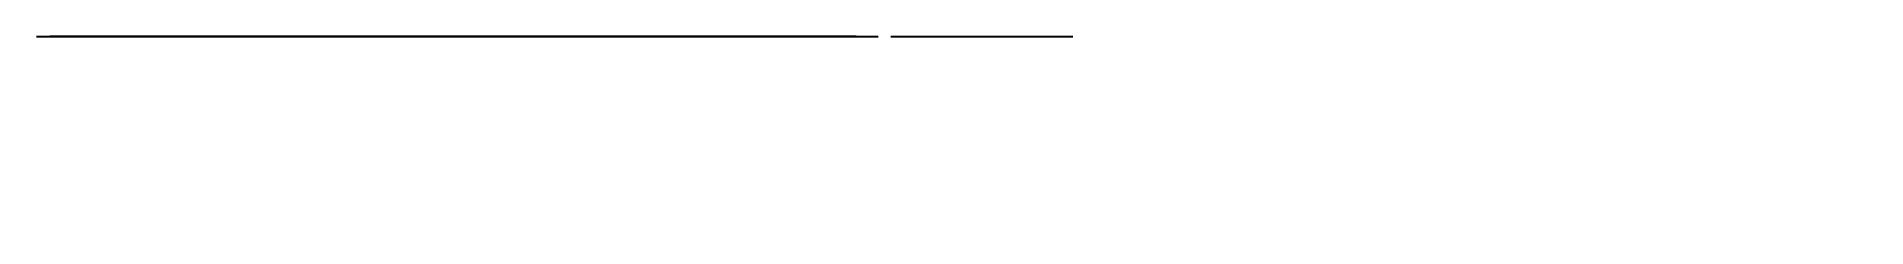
# Model space of a CAD drawing. Header units: millimetres. Extents: x 66 to 272, y -22 to 0.
import ezdxf
from ezdxf import colors
from ezdxf.entities.mleader import LeaderData, LeaderLine
from ezdxf.math import Vec2, Vec3

# ---------------------------------------------------------------- set-up
doc = ezdxf.new("R2010")
doc.units = ezdxf.units.MM
doc.linetypes.add('ACAD_ISO02W100', pattern=[15, 12, -3])
doc.layers.get('0').update_dxf_attribs({"color": 255, "linetype": 'ACAD_ISO02W100'})
doc.layers.get('Defpoints').update_dxf_attribs({"color": 160})
doc.layers.add('Layer1', color=7, linetype='Continuous')
doc.styles.get("Standard").update_dxf_attribs({"font": 'arial.ttf'})

# ---------------------------------------------------------------- blocks, each defined once
blk = doc.blocks.new('*U8')
at = {"layer": 'Defpoints', "extrusion": (0, -1, 0)}
blk.add_circle((0, 0), 4, dxfattribs=at)
blk = doc.blocks.new('*U9')
at = {"layer": 'Defpoints', "color": 0, "linetype": 'ByBlock', "lineweight": -2, "transparency": 16777216, "extrusion": (-1, 0, -2.83277e-16), "rotation": 90}
blk.add_blockref('*U8', (0, 135.17, -261.86), dxfattribs=at)
at = {"layer": 'Defpoints', "color": 0, "linetype": 'ByBlock', "lineweight": -2, "transparency": 16777216}
blk.add_blockref('*U8', (281.86, 0, 155.17), dxfattribs=at)
at = {"layer": 'Defpoints', "color": 0, "linetype": 'ByBlock', "lineweight": -2, "transparency": 16777216, "extrusion": (5.05322e-16, 0, -1)}
blk.add_blockref('*U8', (-281.86, 0, -115.17), dxfattribs=at)
at = {"layer": 'Defpoints', "color": 0, "linetype": 'ByBlock', "lineweight": -2, "transparency": 16777216, "extrusion": (1, 0, 7.27366e-16), "rotation": 270}
blk.add_blockref('*U8', (0, 135.17, 301.86), dxfattribs=at)

msp = doc.modelspace()

# ---------------------------------------------------------------- linework, layer by layer
at = {"extrusion": (0, -1, 0)}
msp.add_line((65.62, 0, 124.31), (160.62, 0, 124.31), dxfattribs=at)
for radius in [20, 12]:
    msp.add_circle((112.73, 23.12), radius, dxfattribs=at)
at = {"layer": 'Layer1', "extrusion": (0, -1, 0)}
for p, q in [((67.12, 0, 135.81), (67.12, 0, 112.81)), ((68.12, 0, 111.81), (67.12, 0, 112.81)), ((68.12, 0, 136.81), (67.12, 0, 135.81)), ((107.12, 0, 136.81), (68.12, 0, 136.81)), ((68.12, 0, 111.81), (107.12, 0, 111.81)), ((107.12, 0, 124.31), (107.12, 0, 136.81)), ((119.12, 0, 124.31), (119.12, 0, 136.81)), ((119.12, 0, 136.81), (158.12, 0, 136.81)), ((158.12, 0, 111.81), (119.12, 0, 111.81)), ((158.12, 0, 136.81), (159.12, 0, 135.81)), ((158.12, 0, 111.81), (159.12, 0, 112.81)), ((159.12, 0, 135.81), (159.12, 0, 112.81)), ((159.12, 0, 111.81), (159.12, 0, 111.81))]:
    msp.add_line(p, q, dxfattribs=at)
msp.add_lwpolyline([(119.12, 149.31), (119.12, 99.31), (107.12, 99.31), (107.12, 149.31), (113.12, 149.31)], close=True, dxfattribs=at)
for radius in [25, 25, 12.5]:
    msp.add_circle((112.73, 23.12), radius, dxfattribs=at)

# ---------------------------------------------------------------- block references
at = {"layer": 'Defpoints'}
msp.add_blockref('*U9', (-169.13, 0, -112.05), dxfattribs=at)

# ---------------------------------------------------------------- texts
at = {"layer": 'Layer1', "extrusion": (0, -1, 0)}
for s, p in [('FRONT VIEW ', (85.34, 76.31)), ('TOP VIEW ', (96.73, -15.79)), ('ISOMETRIC  VIEW ', (211.66, 28.68, 21.53))]:
    msp.add_text(s, height=5, dxfattribs=at).set_placement(p)

# ---------------------------------------------------------------- leaders
at = {"layer": 'Layer1'}
ml = msp.add_multileader_mtext('Standard', dxfattribs=at)
ml.set_content('1*45%%D', color=256)
ml.set_leader_properties()
ml.build(insert=Vec2(0, 0))
ctx = ml.context
ctx.base_point, ctx.plane_origin, ctx.plane_y_axis = Vec3(182.6, 0, 146.06), Vec3(159.12, 0, 135.81), Vec3(0, 0, 1)
notes = []
notes.append((ctx, [(0, (1, 1, 0), (174.6, 0, 146.06), (1, 0), 8, [(0, [(158.62, 0, 136.31)], 0, [])])]))
ctx.mtext.insert, ctx.mtext.rotation, ctx.mtext.width, ctx.mtext.flow_direction, ctx.mtext.extrusion = Vec3(184.6, 0, 148.1), -3.141593, 32.0434, 5, Vec3(0, -1)
for ctx, leaders in notes:
    for number, flags, end, landing, length, lines in leaders:
        leader = LeaderData()
        leader.index, (leader.has_last_leader_line, leader.has_dogleg_vector, leader.attachment_direction) = number, flags
        leader.last_leader_point, leader.dogleg_vector, leader.dogleg_length = Vec3(end), Vec3(landing), length
        for number, points, colour, breaks in lines:
            line = LeaderLine()
            line.index, line.vertices, line.color, line.breaks = number, Vec3.list(points), colors.encode_raw_color(colour), breaks
            leader.lines.append(line)
        ctx.leaders.append(leader)

doc.saveas('drawing.dxf')
